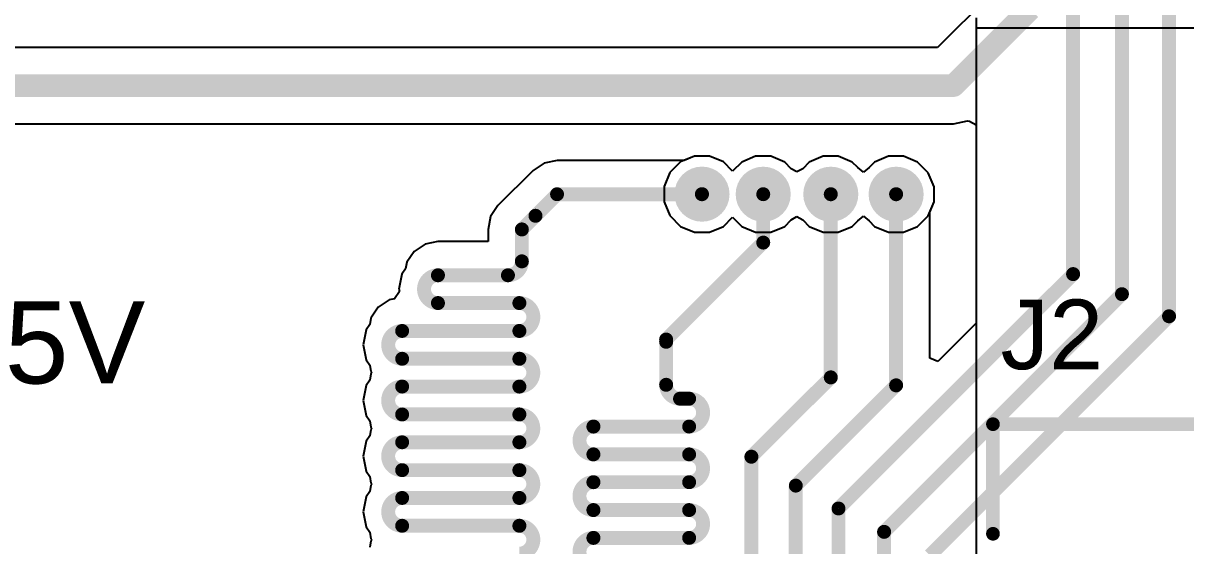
# Model space of a CAD drawing. Header units: millimetres. Extents: x 0 to 172, y 0 to 138.
# Drawn here: x 17.16 to 34.12, y 25.59 to 33.22 of the extents above; entities that cross this region are included whole.
import ezdxf

# ---------------------------------------------------------------- set-up
doc = ezdxf.new("R2010")
doc.units = ezdxf.units.MM
for name, color, linetype in [('BottomLayer', 5, 'Continuous'), ('BottomSolder', 6, 'Continuous'), ('TopLayer', 1, 'Continuous'), ('TopOverlay', 2, 'Continuous'), ('TopSolder', 216, 'Continuous'), ('ViaHoleLayer', 16, 'Continuous')]:
    doc.layers.add(name, color=color, linetype=linetype)
doc.styles.add('Arial', font='', dxfattribs={"height": 0.2})
doc.styles.get('Arial').set_extended_font_data('Arial')

# ---------------------------------------------------------------- blocks, each defined once
blk = doc.blocks.new('MX50B19NQ1_267')
at = {"layer": 'TopOverlay', "const_width": 0.2}
for points in [[(-12.45, 10.225), (-12.45, 11.825)], [(-12.45, 11.825), (12.45, 11.825)]]:
    blk.add_lwpolyline(points, dxfattribs=at)
at = {"layer": 'TopOverlay', "const_width": 0.1}
for points in [[(-12.5, 11.825, 1), (-12.4, 11.825, 1)], [(-12.5, 11.825, 1), (-12.4, 11.825, 1)], [(-12.5, 10.225, 1), (-12.4, 10.225, 1)]]:
    blk.add_lwpolyline(points, format="xyb", close=True, dxfattribs=at)

msp = doc.modelspace()

# ---------------------------------------------------------------- hatches: boundary and pattern name
at = {"layer": 'BottomLayer'}
h = msp.add_hatch(color=5, dxfattribs=at)
edge = h.paths.add_edge_path()
edge.add_arc((27.065, 30.724), 0.3, 0, 360)
h = msp.add_hatch(color=5, dxfattribs=at)
edge = h.paths.add_edge_path()
edge.add_arc((27.958, 30.723), 0.3, 0, 360)
h = msp.add_hatch(color=5, dxfattribs=at)
edge = h.paths.add_edge_path()
edge.add_arc((28.944, 30.723), 0.3, 0, 360)
h = msp.add_hatch(color=5, dxfattribs=at)
edge = h.paths.add_edge_path()
edge.add_arc((29.897, 30.723), 0.3, 0, 360)
at = {"layer": 'BottomSolder'}
h = msp.add_hatch(color=6, dxfattribs=at)
edge = h.paths.add_edge_path()
edge.add_arc((27.065, 30.724), 0.402, 0, 360)
h = msp.add_hatch(color=6, dxfattribs=at)
edge = h.paths.add_edge_path()
edge.add_arc((27.958, 30.723), 0.402, 0, 360)
h = msp.add_hatch(color=6, dxfattribs=at)
edge = h.paths.add_edge_path()
edge.add_arc((28.944, 30.723), 0.402, 0, 360)
h = msp.add_hatch(color=6, dxfattribs=at)
edge = h.paths.add_edge_path()
edge.add_arc((29.897, 30.723), 0.402, 0, 360)
at = {"layer": 'TopLayer'}
h = msp.add_hatch(color=1, dxfattribs=at)
edge = h.paths.add_edge_path()
edge.add_arc((27.065, 30.724), 0.3, 0, 360)
h = msp.add_hatch(color=1, dxfattribs=at)
edge = h.paths.add_edge_path()
edge.add_arc((27.958, 30.723), 0.3, 0, 360)
h = msp.add_hatch(color=1, dxfattribs=at)
edge = h.paths.add_edge_path()
edge.add_arc((28.944, 30.723), 0.3, 0, 360)
h = msp.add_hatch(color=1, dxfattribs=at)
edge = h.paths.add_edge_path()
edge.add_arc((29.897, 30.723), 0.3, 0, 360)
at = {"layer": 'TopSolder'}
h = msp.add_hatch(color=216, dxfattribs=at)
edge = h.paths.add_edge_path()
edge.add_arc((27.065, 30.724), 0.402, 0, 360)
h = msp.add_hatch(color=216, dxfattribs=at)
edge = h.paths.add_edge_path()
edge.add_arc((27.958, 30.723), 0.402, 0, 360)
h = msp.add_hatch(color=216, dxfattribs=at)
edge = h.paths.add_edge_path()
edge.add_arc((28.944, 30.723), 0.402, 0, 360)
h = msp.add_hatch(color=216, dxfattribs=at)
edge = h.paths.add_edge_path()
edge.add_arc((29.897, 30.723), 0.402, 0, 360)
at = {"layer": 'ViaHoleLayer'}
h = msp.add_hatch(color=16, dxfattribs=at)
edge = h.paths.add_edge_path()
edge.add_arc((27.065, 30.724), 0.15, 0, 360)
h = msp.add_hatch(color=16, dxfattribs=at)
edge = h.paths.add_edge_path()
edge.add_arc((27.958, 30.723), 0.15, 0, 360)
h = msp.add_hatch(color=16, dxfattribs=at)
edge = h.paths.add_edge_path()
edge.add_arc((28.944, 30.723), 0.15, 0, 360)
h = msp.add_hatch(color=16, dxfattribs=at)
edge = h.paths.add_edge_path()
edge.add_arc((29.897, 30.723), 0.15, 0, 360)

# ---------------------------------------------------------------- linework, layer by layer
at = {"layer": 'BottomLayer'}
for p, q in [((31.295, 33.657), (30.503, 32.866)), ((31.064, 33.299), (31.064, 0.432)), ((30.503, 32.866), (12.116, 32.866)), ((12.346, 31.752), (30.734, 31.752)), ((30.734, 31.752), (30.937, 31.792)), ((30.937, 31.792), (30.967, 31.79)), ((30.967, 31.79), (31.064, 31.738)), ((31.064, 31.738), (31.064, 28.839)), ((24.95, 31.215), (24.762, 31.177)), ((26.803, 31.215), (24.95, 31.215)), ((26.955, 31.278), (26.803, 31.215)), ((27.175, 31.278), (26.955, 31.278)), ((27.379, 31.194), (27.175, 31.278)), ((27.848, 31.277), (27.645, 31.193)), ((28.069, 31.277), (27.848, 31.277)), ((28.272, 31.193), (28.069, 31.277)), ((28.834, 31.277), (28.63, 31.193)), ((29.054, 31.277), (28.834, 31.277)), ((29.258, 31.193), (29.054, 31.277)), ((29.787, 31.277), (29.583, 31.193)), ((30.007, 31.277), (29.787, 31.277)), ((30.211, 31.193), (30.007, 31.277)), ((24.602, 31.071), (24.089, 30.557)), ((24.762, 31.177), (24.602, 31.071)), ((27.512, 31.06), (27.379, 31.194)), ((27.645, 31.193), (27.512, 31.06)), ((28.368, 31.096), (28.272, 31.193)), ((28.451, 31.05), (28.368, 31.096)), ((28.534, 31.096), (28.451, 31.05)), ((28.63, 31.193), (28.534, 31.096)), ((29.338, 31.113), (29.258, 31.193)), ((29.421, 31.043), (29.338, 31.113)), ((29.504, 31.113), (29.421, 31.043)), ((29.583, 31.193), (29.504, 31.113)), ((30.367, 31.037), (30.211, 31.193)), ((30.451, 30.833), (30.367, 31.037)), ((30.451, 30.613), (30.451, 30.833)), ((24.089, 30.557), (23.982, 30.398)), ((30.389, 30.463), (30.451, 30.613)), ((23.982, 30.398), (23.945, 30.209)), ((30.389, 28.33), (30.389, 30.463)), ((23.945, 30.209), (23.945, 30.032)), ((23.213, 30.032), (23.025, 29.995)), ((23.945, 30.032), (23.213, 30.032)), ((22.865, 29.888), (22.759, 29.729)), ((23.025, 29.995), (22.865, 29.888)), ((22.759, 29.729), (22.74, 29.634)), ((22.687, 29.555), (22.643, 29.337)), ((22.74, 29.634), (22.687, 29.555)), ((22.502, 29.182), (22.343, 29.075)), ((22.58, 29.197), (22.502, 29.182)), ((22.65, 29.303), (22.58, 29.197)), ((22.643, 29.337), (22.65, 29.303)), ((22.343, 29.075), (22.236, 28.916)), ((22.236, 28.916), (22.217, 28.822)), ((31.064, 28.839), (30.507, 28.281)), ((22.164, 28.742), (22.121, 28.524)), ((22.217, 28.822), (22.164, 28.742)), ((22.121, 28.524), (22.164, 28.306)), ((30.507, 28.281), (30.389, 28.33)), ((22.164, 28.306), (22.217, 28.227)), ((22.217, 28.227), (22.236, 28.133)), ((22.217, 28.009), (22.164, 27.929)), ((22.236, 28.103), (22.217, 28.009)), ((22.236, 28.133), (22.246, 28.118)), ((22.246, 28.118), (22.236, 28.103)), ((22.164, 27.929), (22.121, 27.711)), ((22.121, 27.711), (22.164, 27.493)), ((22.164, 27.493), (22.217, 27.414)), ((22.217, 27.414), (22.236, 27.32)), ((22.236, 27.32), (22.246, 27.305)), ((22.246, 27.305), (22.236, 27.29)), ((22.217, 27.196), (22.164, 27.117)), ((22.236, 27.29), (22.217, 27.196)), ((22.164, 27.117), (22.121, 26.899)), ((22.121, 26.899), (22.164, 26.681)), ((22.164, 26.681), (22.217, 26.601)), ((22.217, 26.601), (22.236, 26.507)), ((22.236, 26.477), (22.217, 26.383)), ((22.236, 26.507), (22.246, 26.492)), ((22.246, 26.492), (22.236, 26.477)), ((22.164, 26.304), (22.121, 26.086)), ((22.217, 26.383), (22.164, 26.304)), ((22.121, 26.086), (22.164, 25.868)), ((22.164, 25.868), (22.217, 25.788)), ((22.217, 25.788), (22.236, 25.694)), ((22.236, 25.665), (22.217, 25.57)), ((22.236, 25.694), (22.246, 25.679)), ((22.246, 25.679), (22.236, 25.665))]:
    msp.add_line(p, q, dxfattribs=at)
for points, const_width in [([(32.479, 29.557), (32.479, 36.382)], 0.203), ([(33.192, 29.264), (33.192, 36.212)], 0.203), ([(33.879, 28.941), (33.879, 35.959)], 0.203), ([(30.734, 32.309), (31.852, 33.426)], 0.33), ([(12.116, 32.309), (30.734, 32.309)], 0.33), ([(24.636, 30.408), (24.95, 30.723)], 0.203), ([(24.95, 30.723), (27.064, 30.723)], 0.203), ([(27.064, 30.723), (27.065, 30.724)], 0.203), ([(27.958, 30.017), (27.958, 30.723)], 0.203), ([(28.944, 28.049), (28.944, 30.723)], 0.203), ([(29.897, 27.933), (29.897, 30.723)], 0.203), ([(24.437, 30.209), (24.636, 30.408)], 0.203), ([(24.437, 29.743), (24.437, 30.209)], 0.203), ([(26.542, 28.601), (27.958, 30.017)], 0.203), ([(23.213, 29.54), (24.234, 29.54)], 0.203), ([(29.056, 26.135), (32.479, 29.557)], 0.203), ([(29.722, 25.794), (33.192, 29.264)], 0.203), ([(23.213, 29.134), (24.401, 29.134)], 0.203), ([(30.389, 25.451), (33.879, 28.941)], 0.203), ([(22.69, 28.727), (24.401, 28.727)], 0.203), ([(26.542, 28.569), (26.542, 28.601)], 0.203), ([(26.542, 27.941), (26.542, 28.569)], 0.203), ([(22.69, 28.321), (24.401, 28.321)], 0.203), ([(22.69, 27.915), (24.401, 27.915)], 0.203), ([(27.786, 26.891), (28.944, 28.049)], 0.203), ([(28.433, 26.469), (29.897, 27.933)], 0.203), ([(26.745, 27.738), (26.878, 27.738)], 0.203), ([(22.69, 27.508), (24.401, 27.508)], 0.203), ([(25.481, 27.331), (26.878, 27.331)], 0.203), ([(22.69, 27.102), (24.401, 27.102)], 0.203), ([(25.481, 26.925), (26.878, 26.925)], 0.203), ([(27.786, 15.391), (27.786, 26.891)], 0.203), ([(22.69, 26.695), (24.401, 26.695)], 0.203), ([(25.481, 26.519), (26.878, 26.519)], 0.203), ([(28.433, 13.939), (28.433, 26.469)], 0.203), ([(22.69, 26.289), (24.401, 26.289)], 0.203), ([(25.481, 26.112), (26.878, 26.112)], 0.203), ([(29.056, 13.239), (29.056, 26.135)], 0.203), ([(22.69, 25.883), (24.401, 25.883)], 0.203), ([(25.481, 25.706), (26.878, 25.706)], 0.203), ([(29.722, 12.556), (29.722, 25.794)], 0.203)]:
    msp.add_lwpolyline(points, dxfattribs=dict(at, const_width=const_width))
for points, const_width in [([(30.651, 32.309, 1), (30.817, 32.309, 1)], 0.165), ([(30.651, 32.309, 1), (30.817, 32.309, 1)], 0.165), ([(24.9, 30.723, 1), (25.001, 30.723, 1)], 0.102), ([(24.9, 30.723, 1), (25.001, 30.723, 1)], 0.102), ([(27.013, 30.723, 1), (27.115, 30.723, 1)], 0.102), ([(27.013, 30.723, 1), (27.115, 30.723, 1)], 0.102), ([(27.014, 30.724, 1), (27.116, 30.724, 1)], 0.102), ([(27.908, 30.723, 1), (28.009, 30.723, 1)], 0.102), ([(28.893, 30.723, 1), (28.995, 30.723, 1)], 0.102), ([(29.846, 30.723, 1), (29.948, 30.723, 1)], 0.102), ([(24.585, 30.408, 1), (24.687, 30.408, 1)], 0.102), ([(24.585, 30.408, 1), (24.687, 30.408, 1)], 0.102), ([(24.386, 30.209, 1), (24.488, 30.209, 1)], 0.102), ([(24.386, 30.209, 1), (24.488, 30.209, 1)], 0.102), ([(27.908, 30.017, 1), (28.009, 30.017, 1)], 0.102), ([(27.908, 30.017, 1), (28.009, 30.017, 1)], 0.102), ([(24.386, 29.743, 1), (24.488, 29.743, 1)], 0.102), ([(24.386, 29.743, 1), (24.488, 29.743, 1)], 0.102), ([(23.162, 29.54, 1), (23.264, 29.54, 1)], 0.102), ([(23.162, 29.54, 1), (23.264, 29.54, 1)], 0.102), ([(24.183, 29.54, 1), (24.285, 29.54, 1)], 0.102), ([(24.183, 29.54, 1), (24.285, 29.54, 1)], 0.102), ([(32.428, 29.557, 1), (32.53, 29.557, 1)], 0.102), ([(32.428, 29.557, 1), (32.53, 29.557, 1)], 0.102), ([(33.141, 29.264, 1), (33.242, 29.264, 1)], 0.102), ([(33.141, 29.264, 1), (33.242, 29.264, 1)], 0.102), ([(23.162, 29.134, 1), (23.264, 29.134, 1)], 0.102), ([(23.162, 29.134, 1), (23.264, 29.134, 1)], 0.102), ([(24.35, 29.134, 1), (24.452, 29.134, 1)], 0.102), ([(24.35, 29.134, 1), (24.452, 29.134, 1)], 0.102), ([(33.828, 28.941, 1), (33.93, 28.941, 1)], 0.102), ([(33.828, 28.941, 1), (33.93, 28.941, 1)], 0.102), ([(22.64, 28.727, 1), (22.741, 28.727, 1)], 0.102), ([(22.64, 28.727, 1), (22.741, 28.727, 1)], 0.102), ([(24.35, 28.727, 1), (24.452, 28.727, 1)], 0.102), ([(24.35, 28.727, 1), (24.452, 28.727, 1)], 0.102), ([(26.491, 28.601, 1), (26.593, 28.601, 1)], 0.102), ([(26.491, 28.601, 1), (26.593, 28.601, 1)], 0.102), ([(26.491, 28.569, 1), (26.593, 28.569, 1)], 0.102), ([(26.491, 28.569, 1), (26.593, 28.569, 1)], 0.102), ([(22.64, 28.321, 1), (22.741, 28.321, 1)], 0.102), ([(22.64, 28.321, 1), (22.741, 28.321, 1)], 0.102), ([(24.35, 28.321, 1), (24.452, 28.321, 1)], 0.102), ([(24.35, 28.321, 1), (24.452, 28.321, 1)], 0.102), ([(22.64, 27.915, 1), (22.741, 27.915, 1)], 0.102), ([(22.64, 27.915, 1), (22.741, 27.915, 1)], 0.102), ([(24.35, 27.915, 1), (24.452, 27.915, 1)], 0.102), ([(24.35, 27.915, 1), (24.452, 27.915, 1)], 0.102), ([(26.491, 27.941, 1), (26.593, 27.941, 1)], 0.102), ([(26.491, 27.941, 1), (26.593, 27.941, 1)], 0.102), ([(28.893, 28.049, 1), (28.995, 28.049, 1)], 0.102), ([(28.893, 28.049, 1), (28.995, 28.049, 1)], 0.102), ([(29.846, 27.933, 1), (29.948, 27.933, 1)], 0.102), ([(29.846, 27.933, 1), (29.948, 27.933, 1)], 0.102), ([(26.694, 27.738, 1), (26.796, 27.738, 1)], 0.102), ([(26.694, 27.738, 1), (26.796, 27.738, 1)], 0.102), ([(26.827, 27.738, 1), (26.928, 27.738, 1)], 0.102), ([(26.827, 27.738, 1), (26.928, 27.738, 1)], 0.102), ([(22.64, 27.508, 1), (22.741, 27.508, 1)], 0.102), ([(22.64, 27.508, 1), (22.741, 27.508, 1)], 0.102), ([(24.35, 27.508, 1), (24.452, 27.508, 1)], 0.102), ([(24.35, 27.508, 1), (24.452, 27.508, 1)], 0.102), ([(25.43, 27.331, 1), (25.532, 27.331, 1)], 0.102), ([(25.43, 27.331, 1), (25.532, 27.331, 1)], 0.102), ([(26.827, 27.331, 1), (26.928, 27.331, 1)], 0.102), ([(26.827, 27.331, 1), (26.928, 27.331, 1)], 0.102), ([(22.64, 27.102, 1), (22.741, 27.102, 1)], 0.102), ([(22.64, 27.102, 1), (22.741, 27.102, 1)], 0.102), ([(24.35, 27.102, 1), (24.452, 27.102, 1)], 0.102), ([(24.35, 27.102, 1), (24.452, 27.102, 1)], 0.102), ([(25.43, 26.925, 1), (25.532, 26.925, 1)], 0.102), ([(25.43, 26.925, 1), (25.532, 26.925, 1)], 0.102), ([(26.827, 26.925, 1), (26.928, 26.925, 1)], 0.102), ([(26.827, 26.925, 1), (26.928, 26.925, 1)], 0.102), ([(27.735, 26.891, 1), (27.837, 26.891, 1)], 0.102), ([(27.735, 26.891, 1), (27.837, 26.891, 1)], 0.102), ([(22.64, 26.695, 1), (22.741, 26.695, 1)], 0.102), ([(22.64, 26.695, 1), (22.741, 26.695, 1)], 0.102), ([(24.35, 26.695, 1), (24.452, 26.695, 1)], 0.102), ([(24.35, 26.695, 1), (24.452, 26.695, 1)], 0.102), ([(25.43, 26.519, 1), (25.532, 26.519, 1)], 0.102), ([(25.43, 26.519, 1), (25.532, 26.519, 1)], 0.102), ([(26.827, 26.519, 1), (26.928, 26.519, 1)], 0.102), ([(26.827, 26.519, 1), (26.928, 26.519, 1)], 0.102), ([(28.383, 26.469, 1), (28.484, 26.469, 1)], 0.102), ([(28.383, 26.469, 1), (28.484, 26.469, 1)], 0.102), ([(22.64, 26.289, 1), (22.741, 26.289, 1)], 0.102), ([(22.64, 26.289, 1), (22.741, 26.289, 1)], 0.102), ([(24.35, 26.289, 1), (24.452, 26.289, 1)], 0.102), ([(24.35, 26.289, 1), (24.452, 26.289, 1)], 0.102), ([(25.43, 26.112, 1), (25.532, 26.112, 1)], 0.102), ([(25.43, 26.112, 1), (25.532, 26.112, 1)], 0.102), ([(26.827, 26.112, 1), (26.928, 26.112, 1)], 0.102), ([(26.827, 26.112, 1), (26.928, 26.112, 1)], 0.102), ([(29.006, 26.135, 1), (29.107, 26.135, 1)], 0.102), ([(29.006, 26.135, 1), (29.107, 26.135, 1)], 0.102), ([(22.64, 25.883, 1), (22.741, 25.883, 1)], 0.102), ([(22.64, 25.883, 1), (22.741, 25.883, 1)], 0.102), ([(24.35, 25.883, 1), (24.452, 25.883, 1)], 0.102), ([(24.35, 25.883, 1), (24.452, 25.883, 1)], 0.102), ([(25.43, 25.706, 1), (25.532, 25.706, 1)], 0.102), ([(25.43, 25.706, 1), (25.532, 25.706, 1)], 0.102), ([(26.827, 25.706, 1), (26.928, 25.706, 1)], 0.102), ([(26.827, 25.706, 1), (26.928, 25.706, 1)], 0.102), ([(29.671, 25.794, 1), (29.773, 25.794, 1)], 0.102), ([(29.671, 25.794, 1), (29.773, 25.794, 1)], 0.102)]:
    msp.add_lwpolyline(points, format="xyb", close=True, dxfattribs=dict(at, const_width=const_width))
at = {"layer": 'BottomLayer', "const_width": 0.203}
for points in [[(24.437, 29.743, -0.414214), (24.234, 29.54)], [(23.213, 29.134, -1), (23.213, 29.54)], [(24.401, 29.134, -1), (24.401, 28.727)], [(22.69, 28.321, -1), (22.69, 28.727)], [(24.401, 28.321, -1), (24.401, 27.915)], [(22.69, 27.508, -1), (22.69, 27.915)], [(26.745, 27.738, -0.414214), (26.542, 27.941)], [(26.878, 27.738, -1), (26.878, 27.331)], [(24.401, 27.508, -1), (24.401, 27.102)], [(25.481, 26.925, -1), (25.481, 27.331)], [(22.69, 26.695, -1), (22.69, 27.102)], [(26.878, 26.925, -1), (26.878, 26.519)], [(24.401, 26.695, -1), (24.401, 26.289)], [(25.481, 26.112, -1), (25.481, 26.519)], [(22.69, 25.883, -1), (22.69, 26.289)], [(26.878, 26.112, -1), (26.878, 25.706)], [(24.401, 25.883, -1), (24.401, 25.476)], [(25.481, 25.299, -1), (25.481, 25.706)]]:
    msp.add_lwpolyline(points, format="xyb", dxfattribs=at)
at = {"layer": 'TopLayer'}
for p, q in [((103.734, 33.147), (31.064, 33.147)), ((31.064, 33.147), (31.064, 0.432)), ((36.503, 33.147), (31.064, 33.147)), ((31.064, 33.147), (31.064, 0.533)), ((26.955, 31.278), (26.751, 31.194)), ((27.175, 31.278), (26.955, 31.278)), ((27.379, 31.194), (27.175, 31.278)), ((27.848, 31.277), (27.645, 31.193)), ((28.069, 31.277), (27.848, 31.277)), ((28.272, 31.193), (28.069, 31.277)), ((28.834, 31.277), (28.63, 31.193)), ((29.054, 31.277), (28.834, 31.277)), ((29.258, 31.193), (29.054, 31.277)), ((29.787, 31.277), (29.583, 31.193)), ((30.007, 31.277), (29.787, 31.277)), ((30.211, 31.193), (30.007, 31.277)), ((26.595, 31.038), (26.511, 30.834)), ((26.751, 31.194), (26.595, 31.038)), ((27.512, 31.06), (27.379, 31.194)), ((27.645, 31.193), (27.512, 31.06)), ((28.368, 31.096), (28.272, 31.193)), ((28.451, 31.05), (28.368, 31.096)), ((28.534, 31.096), (28.451, 31.05)), ((28.63, 31.193), (28.534, 31.096)), ((29.338, 31.113), (29.258, 31.193)), ((29.421, 31.043), (29.338, 31.113)), ((29.504, 31.113), (29.421, 31.043)), ((29.583, 31.193), (29.504, 31.113)), ((30.367, 31.037), (30.211, 31.193)), ((30.451, 30.833), (30.367, 31.037)), ((26.511, 30.834), (26.511, 30.614)), ((30.451, 30.613), (30.451, 30.833)), ((26.511, 30.614), (26.595, 30.41)), ((30.367, 30.409), (30.451, 30.613)), ((26.595, 30.41), (26.751, 30.254)), ((27.379, 30.254), (27.511, 30.387)), ((27.511, 30.387), (27.645, 30.253)), ((28.368, 30.349), (28.451, 30.396)), ((28.451, 30.396), (28.534, 30.349)), ((29.338, 30.333), (29.421, 30.403)), ((29.421, 30.403), (29.504, 30.333)), ((30.211, 30.253), (30.367, 30.409)), ((26.751, 30.254), (26.955, 30.17)), ((27.175, 30.17), (27.379, 30.254)), ((27.645, 30.253), (27.848, 30.169)), ((28.069, 30.169), (28.272, 30.253)), ((28.272, 30.253), (28.368, 30.349)), ((28.534, 30.349), (28.63, 30.253)), ((28.63, 30.253), (28.834, 30.169)), ((29.054, 30.169), (29.258, 30.253)), ((29.258, 30.253), (29.338, 30.333)), ((29.504, 30.333), (29.583, 30.253)), ((29.583, 30.253), (29.787, 30.169)), ((30.007, 30.169), (30.211, 30.253)), ((26.955, 30.17), (27.175, 30.17)), ((27.848, 30.169), (28.069, 30.169)), ((28.834, 30.169), (29.054, 30.169)), ((29.787, 30.169), (30.007, 30.169))]:
    msp.add_line(p, q, dxfattribs=at)

# ---------------------------------------------------------------- block references
msp.add_blockref('MX50B19NQ1_267', (43.76, 15.541))

# ---------------------------------------------------------------- texts
at = {"layer": 'TopOverlay', "style": 'Arial'}
for s, height, p in [('J2', 1.016, (31.42, 28.169)), ('5V', 1.2, (16.893, 27.96))]:
    msp.add_text(s, height=height, dxfattribs=at).set_placement(p)

doc.saveas('drawing.dxf')
